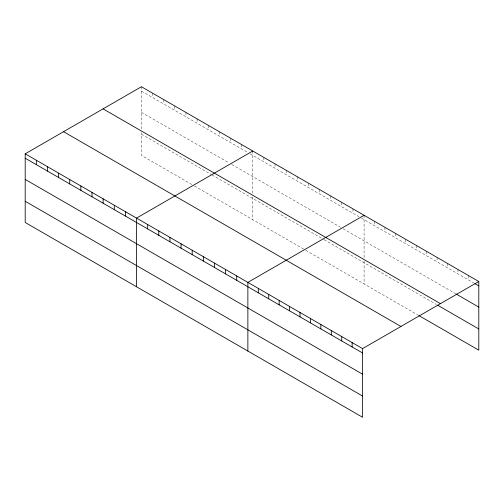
<?xml version="1.0" encoding="UTF-8"?>
<svg xmlns="http://www.w3.org/2000/svg" width="504" height="504" viewBox="0 0 504 504"><rect width="100%" height="100%" fill="white"/><g stroke="black" fill="none" stroke-linecap="round" stroke-linejoin="round"><path stroke-width="0.38" stroke-dasharray="2.52 1.89" d="M141.422 91.111L247.521 152.365M250.135 153.877L358.854 216.644M361.475 218.156L473.584 282.883M141.422 112.323L229.181 162.987M231.802 164.499L340.515 227.266M343.136 228.778L455.339 293.561M141.422 134.177L211.497 174.636M212.153 175.014L323.486 239.293M324.141 239.671L436.439 304.504M191.854 184.502L141.422 155.389L141.422 132.615M194.468 186.014L305.153 249.915M305.802 250.293L418.188 315.176M468.374 275.493L468.374 279.871M457.947 269.47L457.947 273.855M447.514 263.447L447.514 267.832M437.088 257.431L437.088 261.815M426.661 251.408L426.661 255.793M416.235 245.385L416.235 249.77M405.802 239.368L405.802 243.753M395.375 233.346L395.375 237.731M384.949 227.329L384.949 231.708M374.522 221.306L374.522 225.691M364.09 215.284L364.09 258.048M364.09 261.173L364.09 283.947M352.957 208.858L352.957 213.242M341.825 202.432L341.825 206.81M330.693 195.999L330.693 200.384M319.561 189.573L319.561 193.958M308.423 183.147L308.423 187.532M297.291 176.715L297.291 181.1M286.159 170.289L286.159 174.674M275.026 163.863L275.026 168.248M263.888 157.437L263.888 161.816M252.756 151.005L252.756 193.775M252.756 196.894L252.756 219.668M241.624 144.579L241.624 148.963M230.492 138.153L230.492 142.537M219.36 131.72L219.36 136.105M208.221 125.294L208.221 129.679M197.089 118.868L197.089 123.253M185.957 112.442L185.957 116.821M174.825 106.01L174.825 110.395M163.693 99.584L163.693 103.969M152.555 93.158L152.555 97.537M141.422 86.726L141.422 129.496"/><path stroke-width="0.76" d="M25.2 153.827L362.578 348.611L362.578 417.274L25.2 222.491L25.2 153.827L141.422 86.726L478.8 281.509L478.8 350.173L418.837 315.554M252.756 151.005L136.534 218.106L136.534 286.77M364.09 215.284L247.867 282.385L247.867 351.049M362.578 348.611L478.8 281.509M474.888 283.639L478.8 285.894M455.988 293.933L478.8 307.106M103.068 108.87L440.446 303.654M437.737 305.254L478.8 328.961M63.554 131.689L400.932 326.466M25.2 158.212L362.578 352.995M25.2 179.424L362.578 374.207M25.2 201.279L362.578 396.062M352.151 342.594L352.151 346.973M341.718 336.571L341.718 340.956M331.292 330.548L331.292 334.933M320.865 324.532L320.865 328.91M310.439 318.509L310.439 322.894M300.006 312.486L300.006 316.871M289.579 306.47L289.579 310.855M279.153 300.447L279.153 304.832M268.726 294.424L268.726 298.809M258.294 288.408L258.294 292.793M236.735 275.959L236.735 280.344M225.603 269.533L225.603 273.911M214.471 263.101L214.471 267.485M203.333 256.675L203.333 261.059M192.2 250.249L192.2 254.627M181.068 243.816L181.068 248.201M169.936 237.39L169.936 241.775M158.804 230.964L158.804 235.349M147.666 224.538L147.666 228.917M125.402 211.68L125.402 216.065M114.269 205.254L114.269 209.632M103.131 198.822L103.131 203.207M91.999 192.396L91.999 196.781M80.867 185.97L80.867 190.354M69.735 179.537L69.735 183.922M58.603 173.111L58.603 177.496M47.464 166.685L47.464 171.07M36.332 160.259L36.332 164.638"/></g></svg>
